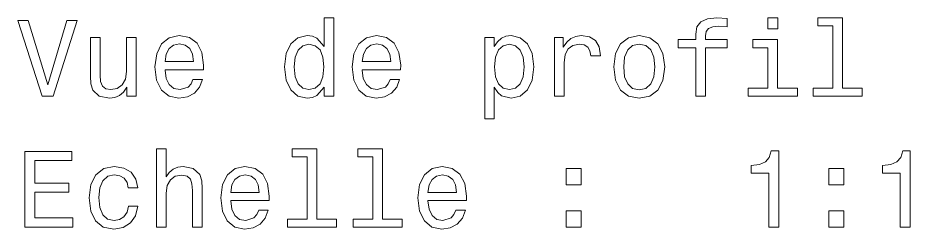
# Model space of a CAD drawing. Extents: x 0 to 1189, y 0 to 841.
# Drawn here: x 825.92 to 867.14, y 161 to 170.76 of the extents above; entities that cross this region are included whole.
import ezdxf

# ---------------------------------------------------------------- set-up
doc = ezdxf.new("R2010")
doc.units = 0

msp = doc.modelspace()

# ---------------------------------------------------------------- linework, layer by layer
at = {"color": 7, "lineweight": 13}
for points in [[(828.180725, 170.647537), (827.303223, 167.666977), (826.400513, 170.647537), (825.921387, 170.647537), (827.051086, 167.142487), (827.55542, 167.142487), (828.659851, 170.647537)], [(840.067627, 167.561081), (840.067627, 167.142487), (840.511414, 167.142487), (840.511414, 170.763519), (840.072693, 170.763519), (840.072693, 169.437149), (839.734802, 169.820435), (839.528015, 169.911224), (839.290955, 169.946518), (838.862305, 169.845657), (838.52948, 169.563232), (838.312622, 169.109344), (838.236938, 168.499115), (838.312622, 167.888885), (838.52948, 167.429947), (838.862305, 167.142487), (839.290955, 167.046661), (839.528015, 167.08197), (839.739807, 167.172745)], [(857.234802, 169.381683), (857.234802, 167.142487), (857.678589, 167.142487), (857.678589, 169.381683), (858.687256, 169.381683), (858.687256, 169.759918), (857.678589, 169.759918), (857.678589, 169.926346), (857.713867, 170.128082), (857.829895, 170.264252), (858.02655, 170.34494), (858.30896, 170.375198), (858.687256, 170.355026), (858.687256, 170.738312), (858.20813, 170.763519), (857.774414, 170.71814), (857.471802, 170.58197), (857.290283, 170.34494), (857.234802, 170.007034), (857.234802, 169.759918), (856.422852, 169.759918), (856.422852, 169.381683)], [(861.027283, 170.763519), (860.558289, 170.763519), (860.558289, 170.259201), (861.027283, 170.259201)], [(863.574097, 170.39032), (863.574097, 167.515686), (862.661316, 167.515686), (862.661316, 167.142487), (864.92572, 167.142487), (864.92572, 167.515686), (864.017944, 167.515686), (864.017944, 170.763519), (862.878174, 170.763519), (862.878174, 170.39032)], [(831.383179, 169.850693), (830.939392, 169.850693), (830.939392, 168.287292), (830.888977, 167.924194), (830.742737, 167.661942), (830.515747, 167.500549), (830.218201, 167.450119), (829.981201, 167.490463), (829.829895, 167.611511), (829.744141, 167.818283), (829.723999, 168.110779), (829.723999, 169.850693), (829.280151, 169.850693), (829.280151, 168.070435), (829.295288, 167.712372), (829.391113, 167.414825), (829.683655, 167.142487), (830.152649, 167.046661), (830.404785, 167.08197), (830.621643, 167.172745), (830.808289, 167.329086), (830.959595, 167.55603), (830.959595, 167.142487), (831.383179, 167.142487)], [(832.719666, 168.367996), (834.494873, 168.367996), (834.499939, 168.574768), (834.41925, 169.154739), (834.197327, 169.588455), (833.844299, 169.850693), (833.375305, 169.946518), (832.916321, 169.845657), (832.563293, 169.563232), (832.336365, 169.104309), (832.255676, 168.499115), (832.331299, 167.878799), (832.558289, 167.424911), (832.90625, 167.142487), (833.360168, 167.046661), (833.75354, 167.112228), (834.076294, 167.283691), (834.313293, 167.55603), (834.449463, 167.919144), (834.010742, 167.919144), (833.919922, 167.717407), (833.788818, 167.566116), (833.415649, 167.445084), (833.128174, 167.500549), (832.911316, 167.677063), (832.770081, 167.964539), (832.719666, 168.352859)], [(841.827698, 168.367996), (843.602966, 168.367996), (843.607971, 168.574768), (843.527283, 169.154739), (843.30542, 169.588455), (842.952393, 169.850693), (842.483337, 169.946518), (842.024414, 169.845657), (841.671387, 169.563232), (841.444458, 169.104309), (841.36377, 168.499115), (841.439392, 167.878799), (841.666321, 167.424911), (842.014343, 167.142487), (842.468201, 167.046661), (842.861572, 167.112228), (843.184326, 167.283691), (843.421387, 167.55603), (843.557556, 167.919144), (843.118774, 167.919144), (843.028015, 167.717407), (842.896912, 167.566116), (842.523682, 167.445084), (842.236206, 167.500549), (842.019348, 167.677063), (841.878174, 167.964539), (841.827698, 168.352859)], [(847.930054, 169.432114), (847.930054, 169.850693), (847.486206, 169.850693), (847.486206, 166.093491), (847.930054, 166.093491), (847.930054, 167.55603), (848.086365, 167.319), (848.262878, 167.162659), (848.706665, 167.046661), (849.13031, 167.142487), (849.463196, 167.429947), (849.680054, 167.883835), (849.760742, 168.499115), (849.680054, 169.109344), (849.463196, 169.563232), (849.13031, 169.845657), (848.706665, 169.946518), (848.4646, 169.91626), (848.257813, 169.820435), (848.081299, 169.659058)], [(850.713867, 167.142487), (851.157715, 167.142487), (851.157715, 168.69075), (851.203064, 169.06395), (851.339233, 169.331253), (851.561157, 169.49263), (851.858704, 169.548111), (852.080627, 169.512802), (852.247009, 169.411942), (852.3479, 169.240463), (852.383179, 169.008484), (852.832031, 169.008484), (852.771545, 169.416977), (852.605103, 169.709488), (852.327698, 169.886002), (851.949463, 169.946518), (851.692261, 169.906174), (851.470398, 169.805313), (851.273682, 169.633835), (851.117371, 169.401855), (851.117371, 169.850693), (850.713867, 169.850693)], [(853.452393, 168.494064), (853.533081, 167.878799), (853.765015, 167.424911), (854.133179, 167.142487), (854.627441, 167.046661), (855.116638, 167.142487), (855.484802, 167.419861), (855.716797, 167.873749), (855.80249, 168.494064), (855.716797, 169.109344), (855.484802, 169.568283), (855.116638, 169.845657), (854.627441, 169.946518), (854.133179, 169.845657), (853.765015, 169.563232), (853.533081, 169.109344)], [(832.719666, 168.741196), (832.775146, 169.089172), (832.911316, 169.346375), (833.118042, 169.502716), (833.390381, 169.558197), (833.657715, 169.502716), (833.864441, 169.346375), (833.99054, 169.089172), (834.03595, 168.741196)], [(839.366638, 169.548111), (839.659119, 169.477509), (839.881042, 169.280823), (840.012146, 168.953003), (840.062622, 168.499115), (840.012146, 168.040176), (839.881042, 167.712372), (839.659119, 167.510635), (839.366638, 167.445084), (839.089233, 167.510635), (838.877441, 167.712372), (838.736206, 168.045227), (838.690857, 168.499115), (838.736206, 168.947968), (838.877441, 169.275772), (839.089233, 169.477509)], [(841.827698, 168.741196), (841.883179, 169.089172), (842.019348, 169.346375), (842.226135, 169.502716), (842.498474, 169.558197), (842.765747, 169.502716), (842.972534, 169.346375), (843.098633, 169.089172), (843.143982, 168.741196)], [(848.631042, 167.445084), (848.333496, 167.510635), (848.116638, 167.712372), (847.980469, 168.040176), (847.935059, 168.499115), (847.980469, 168.953003), (848.116638, 169.280823), (848.333496, 169.477509), (848.631042, 169.548111), (848.903381, 169.477509), (849.120239, 169.275772), (849.256409, 168.947968), (849.306824, 168.499115), (849.256409, 168.045227), (849.120239, 167.712372), (848.903381, 167.510635)], [(853.90625, 168.499115), (853.95166, 168.953003), (854.092834, 169.280823), (854.319824, 169.482544), (854.627441, 169.553146), (854.930054, 169.482544), (855.156982, 169.285858), (855.298157, 168.953003), (855.348633, 168.499115), (855.298157, 168.040176), (855.156982, 167.707321), (854.930054, 167.5056), (854.627441, 167.440033), (854.319824, 167.5056), (854.092834, 167.707321), (853.95166, 168.040176)], [(861.012146, 167.515686), (861.012146, 169.759918), (859.872375, 169.759918), (859.872375, 169.381683), (860.568359, 169.381683), (860.568359, 167.515686), (859.660583, 167.515686), (859.660583, 167.142487), (861.930054, 167.142487), (861.930054, 167.515686)], [(826.244141, 161.095657), (828.463196, 161.095657), (828.463196, 161.519287), (826.70813, 161.519287), (826.70813, 162.704453), (828.271545, 162.704453), (828.271545, 163.123032), (826.70813, 163.123032), (826.70813, 164.172028), (828.422852, 164.172028), (828.422852, 164.595657), (826.244141, 164.595657)], [(832.331299, 161.095657), (832.775146, 161.095657), (832.775146, 162.659058), (832.820496, 163.01712), (832.966797, 163.279373), (833.193726, 163.440765), (833.496338, 163.501282), (833.738403, 163.450851), (833.889709, 163.314682), (833.965332, 163.087738), (833.99054, 162.785141), (833.99054, 161.095657), (834.434326, 161.095657), (834.434326, 162.875916), (834.414185, 163.233978), (834.323425, 163.53154), (834.025879, 163.803864), (833.56189, 163.899689), (833.309692, 163.864395), (833.092834, 163.76857), (832.911316, 163.617264), (832.775146, 163.410492), (832.775146, 164.71669), (832.331299, 164.71669)], [(839.28595, 164.343491), (839.28595, 161.468857), (838.373108, 161.468857), (838.373108, 161.095657), (840.637512, 161.095657), (840.637512, 161.468857), (839.729736, 161.468857), (839.729736, 164.71669), (838.589966, 164.71669), (838.589966, 164.343491)], [(842.32196, 164.343491), (842.32196, 161.468857), (841.409119, 161.468857), (841.409119, 161.095657), (843.673523, 161.095657), (843.673523, 161.468857), (842.765747, 161.468857), (842.765747, 164.71669), (841.625977, 164.71669), (841.625977, 164.343491)], [(860.608704, 161.095657), (861.067627, 161.095657), (861.067627, 164.62088), (860.72467, 164.62088), (860.633911, 164.313232), (860.452393, 164.106461), (860.174988, 163.985428), (859.791687, 163.945084), (859.791687, 163.587006), (860.608704, 163.587006)], [(866.680725, 161.095657), (867.139648, 161.095657), (867.139648, 164.62088), (866.796753, 164.62088), (866.705933, 164.313232), (866.524414, 164.106461), (866.247009, 163.985428), (865.86377, 163.945084), (865.86377, 163.587006), (866.680725, 163.587006)], [(831.020081, 162.906174), (831.458862, 162.906174), (831.368042, 163.309631), (831.151184, 163.627365), (830.813293, 163.824051), (830.374573, 163.899689), (829.890381, 163.798828), (829.522278, 163.516403), (829.290283, 163.05748), (829.209595, 162.4422), (829.285217, 161.83197), (829.512146, 161.378082), (829.870239, 161.095657), (830.359436, 160.999832), (830.793152, 161.075485), (831.131042, 161.287292), (831.363037, 161.620148), (831.463867, 162.06395), (831.040283, 162.06395), (830.9646, 161.78154), (830.823425, 161.569717), (830.621643, 161.438599), (830.374573, 161.398254), (830.066895, 161.463806), (829.845032, 161.665543), (829.708862, 161.993347), (829.663452, 162.457336), (829.708862, 162.911224), (829.850037, 163.239029), (830.077026, 163.440765), (830.374573, 163.511368), (830.63678, 163.465973), (830.833496, 163.349976), (830.9646, 163.15834)], [(835.755676, 162.321167), (837.530884, 162.321167), (837.53595, 162.527939), (837.455261, 163.10791), (837.233337, 163.541626), (836.88031, 163.803864), (836.411316, 163.899689), (835.952393, 163.798828), (835.599365, 163.516403), (835.372375, 163.05748), (835.291687, 162.452286), (835.367371, 161.83197), (835.594299, 161.378082), (835.942261, 161.095657), (836.396179, 160.999832), (836.789551, 161.065399), (837.112305, 161.236862), (837.349365, 161.509201), (837.485535, 161.872314), (837.046753, 161.872314), (836.955994, 161.670578), (836.824829, 161.519287), (836.45166, 161.398254), (836.164185, 161.45372), (835.947327, 161.630234), (835.806091, 161.917709), (835.755676, 162.30603)], [(844.86377, 162.321167), (846.638977, 162.321167), (846.643982, 162.527939), (846.563293, 163.10791), (846.341431, 163.541626), (845.988403, 163.803864), (845.519348, 163.899689), (845.060425, 163.798828), (844.707397, 163.516403), (844.480469, 163.05748), (844.39978, 162.452286), (844.475403, 161.83197), (844.702393, 161.378082), (845.050354, 161.095657), (845.504211, 160.999832), (845.897583, 161.065399), (846.220398, 161.236862), (846.457397, 161.509201), (846.593567, 161.872314), (846.154785, 161.872314), (846.064026, 161.670578), (845.932922, 161.519287), (845.559692, 161.398254), (845.272278, 161.45372), (845.05542, 161.630234), (844.914185, 161.917709), (844.86377, 162.30603)], [(851.243408, 163.052429), (851.939392, 163.052429), (851.939392, 163.803864), (851.243408, 163.803864)], [(863.387512, 163.052429), (864.083496, 163.052429), (864.083496, 163.803864), (863.387512, 163.803864)], [(835.755676, 162.694366), (835.811157, 163.042343), (835.947327, 163.299545), (836.154114, 163.455887), (836.426453, 163.511368), (836.693726, 163.455887), (836.900513, 163.299545), (837.02655, 163.042343), (837.07196, 162.694366)], [(844.86377, 162.694366), (844.91925, 163.042343), (845.05542, 163.299545), (845.262146, 163.455887), (845.534485, 163.511368), (845.801758, 163.455887), (846.008545, 163.299545), (846.134644, 163.042343), (846.180054, 162.694366)], [(851.243408, 161.095657), (851.939392, 161.095657), (851.939392, 161.847092), (851.243408, 161.847092)], [(863.387512, 161.095657), (864.083496, 161.095657), (864.083496, 161.847092), (863.387512, 161.847092)]]:
    msp.add_lwpolyline(points, close=True, dxfattribs=at)

doc.saveas('drawing.dxf')
